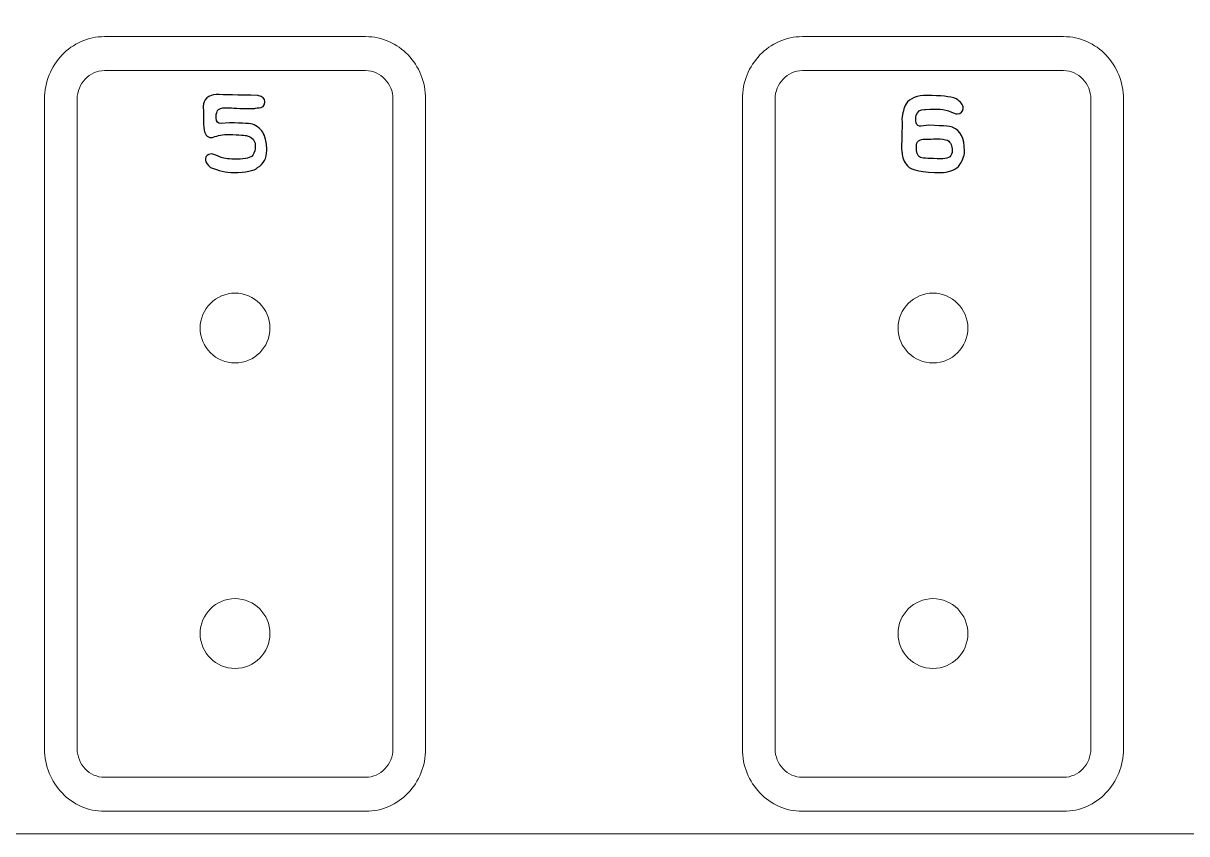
# Model space of a CAD drawing. Header units: centimetres. Extents: x -13.1 to 12.9, y -13 to 13.
# Drawn here: x 0.6 to 5.93, y -13.02 to -9.31 of the extents above; entities that cross this region are included whole.
import ezdxf

# ---------------------------------------------------------------- set-up
doc = ezdxf.new("R2010")
doc.units = ezdxf.units.CM
doc.header["$MEASUREMENT"] = 0
doc.layers.add('Layer 1', color=7, linetype='Continuous')

msp = doc.modelspace()

# ---------------------------------------------------------------- linework, layer by layer
at = {"layer": 'Layer 1', "color": 250, "lineweight": 9}
msp.add_open_spline([(-12.85, 12.98), (-12.85, 12.98), (12.75, 12.98), (12.75, 12.98), (12.75, 12.98), (12.86, 12.98), (12.95, 12.88999), (12.95, 12.78), (12.95, 12.78), (12.95, 12.78), (12.95, -12.82), (12.95, -12.82), (12.95, -12.82), (12.95, -12.93001), (12.86, -13.02), (12.75, -13.02), (12.75, -13.02), (12.75, -13.02), (-12.85, -13.02), (-12.85, -13.02), (-12.85, -13.02), (-12.96, -13.02), (-13.05, -12.93001), (-13.05, -12.82), (-13.05, -12.82), (-13.05, -12.82), (-13.05, 12.78), (-13.05, 12.78), (-13.05, 12.78), (-13.05, 12.88999), (-12.96, 12.98), (-12.85, 12.98)], degree=3, knots=[0, 0, 0, 0, 0.1111111, 0.1111111, 0.1111111, 0.1111111, 0.2222222, 0.2222222, 0.2222222, 0.2222222, 0.3333333, 0.3333333, 0.3333333, 0.3333333, 0.4444444, 0.4444444, 0.4444444, 0.4444444, 0.5555556, 0.5555556, 0.5555556, 0.5555556, 0.6666667, 0.6666667, 0.6666667, 0.6666667, 0.7777778, 0.7777778, 0.7777778, 0.7777778, 1, 1, 1, 1], dxfattribs=at)
at = {"layer": 'Layer 1', "color": 177, "lineweight": 9}
for points in [[(0.97272, -9.36734), (0.97272, -9.36734), (2.17029, -9.36734), (2.17029, -9.36734), (2.17029, -9.36734), (2.24599, -9.36734), (2.31477, -9.39951), (2.36457, -9.45132), (2.36457, -9.45132), (2.41437, -9.50313), (2.44529, -9.57468), (2.44529, -9.65343), (2.44529, -9.65343), (2.44529, -9.65343), (2.44529, -12.63123), (2.44529, -12.63123), (2.44529, -12.63123), (2.44529, -12.70999), (2.41437, -12.78154), (2.36457, -12.83335), (2.36457, -12.83335), (2.31477, -12.88516), (2.24599, -12.91733), (2.17029, -12.91733), (2.17029, -12.91733), (2.17029, -12.91733), (0.97272, -12.91733), (0.97272, -12.91733), (0.97272, -12.91733), (0.89702, -12.91733), (0.82824, -12.88516), (0.77844, -12.83335), (0.77844, -12.83335), (0.72864, -12.78154), (0.69772, -12.70999), (0.69772, -12.63123), (0.69772, -12.63123), (0.69772, -12.63123), (0.69772, -9.65343), (0.69772, -9.65343), (0.69772, -9.65343), (0.69772, -9.57468), (0.72864, -9.50313), (0.77844, -9.45132), (0.77844, -9.45132), (0.82824, -9.39951), (0.89702, -9.36734), (0.97272, -9.36734)], [(4.17262, -9.36734), (4.17262, -9.36734), (5.37019, -9.36734), (5.37019, -9.36734), (5.37019, -9.36734), (5.44589, -9.36734), (5.51467, -9.39951), (5.56447, -9.45132), (5.56447, -9.45132), (5.61427, -9.50313), (5.64519, -9.57468), (5.64519, -9.65343), (5.64519, -9.65343), (5.64519, -9.65343), (5.64519, -12.63123), (5.64519, -12.63123), (5.64519, -12.63123), (5.64519, -12.70999), (5.61427, -12.78154), (5.56447, -12.83335), (5.56447, -12.83335), (5.51467, -12.88516), (5.44589, -12.91733), (5.37019, -12.91733), (5.37019, -12.91733), (5.37019, -12.91733), (4.17262, -12.91733), (4.17262, -12.91733), (4.17262, -12.91733), (4.09692, -12.91733), (4.02814, -12.88516), (3.97834, -12.83335), (3.97834, -12.83335), (3.92854, -12.78154), (3.89762, -12.70999), (3.89762, -12.63123), (3.89762, -12.63123), (3.89762, -12.63123), (3.89762, -9.65343), (3.89762, -9.65343), (3.89762, -9.65343), (3.89762, -9.57468), (3.92854, -9.50313), (3.97834, -9.45132), (3.97834, -9.45132), (4.02814, -9.39951), (4.09692, -9.36734), (4.17262, -9.36734)], [(2.17029, -9.52339), (2.17029, -9.52339), (0.97272, -9.52339), (0.97272, -9.52339), (0.97272, -9.52339), (0.93843, -9.52339), (0.90719, -9.53805), (0.8845, -9.56166), (0.8845, -9.56166), (0.86181, -9.58526), (0.84772, -9.61776), (0.84772, -9.65343), (0.84772, -9.65343), (0.84772, -9.65343), (0.84772, -12.63123), (0.84772, -12.63123), (0.84772, -12.63123), (0.84772, -12.66691), (0.86181, -12.69941), (0.8845, -12.72301), (0.8845, -12.72301), (0.90719, -12.74662), (0.93843, -12.76128), (0.97272, -12.76128), (0.97272, -12.76128), (0.97272, -12.76128), (2.17029, -12.76128), (2.17029, -12.76128), (2.17029, -12.76128), (2.20458, -12.76128), (2.23582, -12.74662), (2.25851, -12.72301), (2.25851, -12.72301), (2.2812, -12.69941), (2.29529, -12.66691), (2.29529, -12.63123), (2.29529, -12.63123), (2.29529, -12.63123), (2.29529, -9.65343), (2.29529, -9.65343), (2.29529, -9.65343), (2.29529, -9.61776), (2.2812, -9.58526), (2.25851, -9.56166), (2.25851, -9.56166), (2.23582, -9.53805), (2.20458, -9.52339), (2.17029, -9.52339)], [(5.37019, -9.52339), (5.37019, -9.52339), (4.17262, -9.52339), (4.17262, -9.52339), (4.17262, -9.52339), (4.13833, -9.52339), (4.10709, -9.53805), (4.0844, -9.56166), (4.0844, -9.56166), (4.06171, -9.58526), (4.04762, -9.61776), (4.04762, -9.65343), (4.04762, -9.65343), (4.04762, -9.65343), (4.04762, -12.63123), (4.04762, -12.63123), (4.04762, -12.63123), (4.04762, -12.66691), (4.06171, -12.69941), (4.0844, -12.72301), (4.0844, -12.72301), (4.10709, -12.74662), (4.13833, -12.76128), (4.17262, -12.76128), (4.17262, -12.76128), (4.17262, -12.76128), (5.37019, -12.76128), (5.37019, -12.76128), (5.37019, -12.76128), (5.40448, -12.76128), (5.43572, -12.74662), (5.45841, -12.72301), (5.45841, -12.72301), (5.4811, -12.69941), (5.49519, -12.66691), (5.49519, -12.63123), (5.49519, -12.63123), (5.49519, -12.63123), (5.49519, -9.65343), (5.49519, -9.65343), (5.49519, -9.65343), (5.49519, -9.61776), (5.4811, -9.58526), (5.45841, -9.56166), (5.45841, -9.56166), (5.43572, -9.53805), (5.40448, -9.52339), (5.37019, -9.52339)]]:
    msp.add_open_spline(points, degree=3, knots=[0, 0, 0, 0, 0.0769231, 0.0769231, 0.0769231, 0.0769231, 0.1538462, 0.1538462, 0.1538462, 0.1538462, 0.2307692, 0.2307692, 0.2307692, 0.2307692, 0.3076923, 0.3076923, 0.3076923, 0.3076923, 0.3846154, 0.3846154, 0.3846154, 0.3846154, 0.4615385, 0.4615385, 0.4615385, 0.4615385, 0.5384615, 0.5384615, 0.5384615, 0.5384615, 0.6153846, 0.6153846, 0.6153846, 0.6153846, 0.6923077, 0.6923077, 0.6923077, 0.6923077, 0.7692308, 0.7692308, 0.7692308, 0.7692308, 0.8461538, 0.8461538, 0.8461538, 0.8461538, 1, 1, 1, 1], dxfattribs=at)
at = {"layer": 'Layer 1', "color": 177}
for points, knots in [([(1.48448, -9.63267), (1.52051, -9.63399), (1.58457, -9.6353), (1.67657, -9.63681), (1.67657, -9.63681), (1.69812, -9.64198), (1.70884, -9.6513), (1.70884, -9.66494), (1.70884, -9.66494), (1.70884, -9.66494), (1.70884, -9.66992), (1.70884, -9.66992), (1.70884, -9.66992), (1.70574, -9.68535), (1.69661, -9.69306), (1.68156, -9.69306), (1.68156, -9.69306), (1.66754, -9.69523), (1.66039, -9.69636), (1.66002, -9.69636), (1.66002, -9.69636), (1.64976, -9.69636), (1.62747, -9.69626), (1.59304, -9.69607), (1.59304, -9.69607), (1.55447, -9.694), (1.52869, -9.69306), (1.51562, -9.69306), (1.51562, -9.69306), (1.49821, -9.69767), (1.48946, -9.70398), (1.48946, -9.71207), (1.48946, -9.71207), (1.48674, -9.71611), (1.48533, -9.72213), (1.48533, -9.73022), (1.48533, -9.73022), (1.48533, -9.73022), (1.48533, -9.74048), (1.48533, -9.74048), (1.48533, -9.74048), (1.48533, -9.7575), (1.49276, -9.76606), (1.50762, -9.76606), (1.50762, -9.76606), (1.50762, -9.76606), (1.54675, -9.76305), (1.54675, -9.76305), (1.54675, -9.76305), (1.60762, -9.76305), (1.64478, -9.76569), (1.65842, -9.77105), (1.65842, -9.77105), (1.68212, -9.78403), (1.69793, -9.80031), (1.70583, -9.81978), (1.70583, -9.81978), (1.71317, -9.84348), (1.71684, -9.86427), (1.71684, -9.88205), (1.71684, -9.88205), (1.71684, -9.88205), (1.71684, -9.8893), (1.71684, -9.8893), (1.71684, -9.8893), (1.71684, -9.92476), (1.70291, -9.95082), (1.67516, -9.96757), (1.67516, -9.96757), (1.65795, -9.98243), (1.62116, -9.98986), (1.565, -9.98986), (1.565, -9.98986), (1.53039, -9.98986), (1.49511, -9.98215), (1.45917, -9.96672), (1.45917, -9.96672), (1.44384, -9.95496), (1.43622, -9.94367), (1.43622, -9.93285), (1.43622, -9.93285), (1.43622, -9.93285), (1.43622, -9.92674), (1.43622, -9.92674), (1.43622, -9.92674), (1.43622, -9.9146), (1.44563, -9.90727), (1.46435, -9.90473), (1.46435, -9.90473), (1.4699, -9.90473), (1.48429, -9.91037), (1.50762, -9.92175), (1.50762, -9.92175), (1.52305, -9.92636), (1.54722, -9.92871), (1.58015, -9.92871), (1.58015, -9.92871), (1.58015, -9.92871), (1.581, -9.92871), (1.581, -9.92871), (1.581, -9.92871), (1.62022, -9.92871), (1.6444, -9.9226), (1.65343, -9.91046), (1.65343, -9.91046), (1.66077, -9.89729), (1.66444, -9.88488), (1.66444, -9.87331), (1.66444, -9.87331), (1.66444, -9.87331), (1.66444, -9.86305), (1.66444, -9.86305), (1.66444, -9.86305), (1.66284, -9.84301), (1.65061, -9.82919), (1.62784, -9.82147), (1.62784, -9.82147), (1.61919, -9.8194), (1.59134, -9.81743), (1.54431, -9.81545), (1.54431, -9.81545), (1.51656, -9.81545), (1.49219, -9.81987), (1.47121, -9.8289), (1.47121, -9.8289), (1.46962, -9.8289), (1.46698, -9.82928), (1.46331, -9.83003), (1.46331, -9.83003), (1.44328, -9.83003), (1.43152, -9.81489), (1.42804, -9.7845), (1.42804, -9.7845), (1.42672, -9.74151), (1.42606, -9.70877), (1.42606, -9.6861), (1.42606, -9.6861), (1.42606, -9.67237), (1.43142, -9.65957), (1.44205, -9.64782), (1.44205, -9.64782), (1.45362, -9.63775), (1.46773, -9.63267), (1.48448, -9.63267)], [0, 0, 0, 0, 0.027027, 0.027027, 0.027027, 0.027027, 0.0540541, 0.0540541, 0.0540541, 0.0540541, 0.0810811, 0.0810811, 0.0810811, 0.0810811, 0.1081081, 0.1081081, 0.1081081, 0.1081081, 0.1351351, 0.1351351, 0.1351351, 0.1351351, 0.1621622, 0.1621622, 0.1621622, 0.1621622, 0.1891892, 0.1891892, 0.1891892, 0.1891892, 0.2162162, 0.2162162, 0.2162162, 0.2162162, 0.2432432, 0.2432432, 0.2432432, 0.2432432, 0.2702703, 0.2702703, 0.2702703, 0.2702703, 0.2972973, 0.2972973, 0.2972973, 0.2972973, 0.3243243, 0.3243243, 0.3243243, 0.3243243, 0.3513514, 0.3513514, 0.3513514, 0.3513514, 0.3783784, 0.3783784, 0.3783784, 0.3783784, 0.4054054, 0.4054054, 0.4054054, 0.4054054, 0.4324324, 0.4324324, 0.4324324, 0.4324324, 0.4594595, 0.4594595, 0.4594595, 0.4594595, 0.4864865, 0.4864865, 0.4864865, 0.4864865, 0.5135135, 0.5135135, 0.5135135, 0.5135135, 0.5405405, 0.5405405, 0.5405405, 0.5405405, 0.5675676, 0.5675676, 0.5675676, 0.5675676, 0.5945946, 0.5945946, 0.5945946, 0.5945946, 0.6216216, 0.6216216, 0.6216216, 0.6216216, 0.6486486, 0.6486486, 0.6486486, 0.6486486, 0.6756757, 0.6756757, 0.6756757, 0.6756757, 0.7027027, 0.7027027, 0.7027027, 0.7027027, 0.7297297, 0.7297297, 0.7297297, 0.7297297, 0.7567568, 0.7567568, 0.7567568, 0.7567568, 0.7837838, 0.7837838, 0.7837838, 0.7837838, 0.8108108, 0.8108108, 0.8108108, 0.8108108, 0.8378378, 0.8378378, 0.8378378, 0.8378378, 0.8648649, 0.8648649, 0.8648649, 0.8648649, 0.8918919, 0.8918919, 0.8918919, 0.8918919, 0.9189189, 0.9189189, 0.9189189, 0.9189189, 0.9459459, 0.9459459, 0.9459459, 0.9459459, 1, 1, 1, 1]), ([(4.74581, -9.63709), (4.80677, -9.63709), (4.85061, -9.64208), (4.87723, -9.65195), (4.87723, -9.65195), (4.89896, -9.66597), (4.90978, -9.68046), (4.90978, -9.69551), (4.90978, -9.69551), (4.90978, -9.71094), (4.90056, -9.71978), (4.88221, -9.72194), (4.88221, -9.72194), (4.87685, -9.72194), (4.86378, -9.71715), (4.8428, -9.70736), (4.8428, -9.70736), (4.82549, -9.702), (4.80837, -9.69937), (4.79125, -9.69937), (4.79125, -9.69937), (4.79125, -9.69937), (4.78739, -9.69937), (4.78739, -9.69937), (4.78739, -9.69937), (4.7841, -9.69937), (4.76726, -9.70003), (4.73697, -9.70134), (4.73697, -9.70134), (4.73697, -9.70134), (4.73198, -9.70134), (4.73198, -9.70134), (4.73198, -9.70134), (4.71251, -9.70134), (4.7, -9.71018), (4.69454, -9.72806), (4.69454, -9.72806), (4.69322, -9.73427), (4.69257, -9.73925), (4.69257, -9.74292), (4.69257, -9.74292), (4.69257, -9.74292), (4.69257, -9.75261), (4.69257, -9.75261), (4.69257, -9.75261), (4.69257, -9.7671), (4.69849, -9.77538), (4.71025, -9.77735), (4.71025, -9.77735), (4.71025, -9.77735), (4.71627, -9.77735), (4.71627, -9.77735), (4.71627, -9.77735), (4.71627, -9.77735), (4.75183, -9.7735), (4.75183, -9.7735), (4.75183, -9.7735), (4.82549, -9.77613), (4.86237, -9.77942), (4.86237, -9.78347), (4.86237, -9.78347), (4.89802, -9.79626), (4.9158, -9.8321), (4.9158, -9.8909), (4.9158, -9.8909), (4.9158, -9.8909), (4.9158, -9.89391), (4.9158, -9.89391), (4.9158, -9.89391), (4.9158, -9.9147), (4.90667, -9.93774), (4.88823, -9.96314), (4.88823, -9.96314), (4.86848, -9.98092), (4.84167, -9.98986), (4.80809, -9.98986), (4.80809, -9.98986), (4.72304, -9.98986), (4.67196, -9.9797), (4.65484, -9.95929), (4.65484, -9.95929), (4.63847, -9.94075), (4.63029, -9.921), (4.63029, -9.90002), (4.63029, -9.90002), (4.62831, -9.89447), (4.62728, -9.88685), (4.62728, -9.87716), (4.62728, -9.87716), (4.62728, -9.87716), (4.62728, -9.87434), (4.62728, -9.87434), (4.62728, -9.87434), (4.62728, -9.87161), (4.62794, -9.85571), (4.62926, -9.82674), (4.62926, -9.82674), (4.62926, -9.82674), (4.62926, -9.81206), (4.62926, -9.81206), (4.62926, -9.81206), (4.62926, -9.7956), (4.62954, -9.77905), (4.63029, -9.76249), (4.63029, -9.76249), (4.62954, -9.75769), (4.62926, -9.75148), (4.62926, -9.74377), (4.62926, -9.74377), (4.63142, -9.71799), (4.63763, -9.69532), (4.64798, -9.67566), (4.64798, -9.67566), (4.66557, -9.64998), (4.69821, -9.63709), (4.74581, -9.63709)], [0, 0, 0, 0, 0.0333333, 0.0333333, 0.0333333, 0.0333333, 0.0666667, 0.0666667, 0.0666667, 0.0666667, 0.1, 0.1, 0.1, 0.1, 0.1333333, 0.1333333, 0.1333333, 0.1333333, 0.1666667, 0.1666667, 0.1666667, 0.1666667, 0.2, 0.2, 0.2, 0.2, 0.2333333, 0.2333333, 0.2333333, 0.2333333, 0.2666667, 0.2666667, 0.2666667, 0.2666667, 0.3, 0.3, 0.3, 0.3, 0.3333333, 0.3333333, 0.3333333, 0.3333333, 0.3666667, 0.3666667, 0.3666667, 0.3666667, 0.4, 0.4, 0.4, 0.4, 0.4333333, 0.4333333, 0.4333333, 0.4333333, 0.4666667, 0.4666667, 0.4666667, 0.4666667, 0.5, 0.5, 0.5, 0.5, 0.5333333, 0.5333333, 0.5333333, 0.5333333, 0.5666667, 0.5666667, 0.5666667, 0.5666667, 0.6, 0.6, 0.6, 0.6, 0.6333333, 0.6333333, 0.6333333, 0.6333333, 0.6666667, 0.6666667, 0.6666667, 0.6666667, 0.7, 0.7, 0.7, 0.7, 0.7333333, 0.7333333, 0.7333333, 0.7333333, 0.7666667, 0.7666667, 0.7666667, 0.7666667, 0.8, 0.8, 0.8, 0.8, 0.8333333, 0.8333333, 0.8333333, 0.8333333, 0.8666667, 0.8666667, 0.8666667, 0.8666667, 0.9, 0.9, 0.9, 0.9, 0.9333333, 0.9333333, 0.9333333, 0.9333333, 1, 1, 1, 1]), ([(4.75183, -9.83775), (4.74355, -9.83699), (4.73866, -9.83662), (4.73697, -9.83662), (4.73697, -9.83662), (4.70922, -9.83662), (4.69539, -9.84819), (4.69539, -9.87133), (4.69539, -9.87133), (4.69539, -9.87133), (4.69539, -9.87218), (4.69539, -9.87218), (4.69539, -9.87218), (4.69539, -9.89701), (4.70028, -9.91253), (4.71025, -9.91874), (4.71025, -9.91874), (4.71853, -9.9241), (4.74525, -9.92674), (4.7904, -9.92674), (4.7904, -9.92674), (4.7904, -9.92674), (4.81608, -9.92674), (4.81608, -9.92674), (4.81608, -9.92674), (4.84506, -9.92674), (4.85964, -9.91451), (4.85964, -9.89005), (4.85964, -9.89005), (4.85964, -9.86728), (4.85268, -9.85148), (4.83866, -9.84264), (4.83866, -9.84264), (4.82577, -9.83812), (4.80997, -9.83577), (4.79125, -9.83577), (4.79125, -9.83577), (4.78062, -9.83577), (4.76745, -9.83643), (4.75183, -9.83775)], [0, 0, 0, 0, 0.0909091, 0.0909091, 0.0909091, 0.0909091, 0.1818182, 0.1818182, 0.1818182, 0.1818182, 0.2727273, 0.2727273, 0.2727273, 0.2727273, 0.3636364, 0.3636364, 0.3636364, 0.3636364, 0.4545455, 0.4545455, 0.4545455, 0.4545455, 0.5454545, 0.5454545, 0.5454545, 0.5454545, 0.6363636, 0.6363636, 0.6363636, 0.6363636, 0.7272727, 0.7272727, 0.7272727, 0.7272727, 0.8181818, 0.8181818, 0.8181818, 0.8181818, 1, 1, 1, 1])]:
    msp.add_open_spline(points, degree=3, knots=knots, dxfattribs=at)
at = {"layer": 'Layer 1', "color": 242, "lineweight": 9}
for points in [[(1.41152, -10.70287), (1.41152, -10.61451), (1.48315, -10.54287), (1.57151, -10.54287), (1.57151, -10.54287), (1.65988, -10.54287), (1.73151, -10.61451), (1.73151, -10.70287), (1.73151, -10.70287), (1.73152, -10.79123), (1.65988, -10.86287), (1.57152, -10.86287), (1.57152, -10.86287), (1.48315, -10.86287), (1.41152, -10.79124), (1.41152, -10.70287)], [(4.61142, -10.70287), (4.61142, -10.61451), (4.68305, -10.54287), (4.77141, -10.54287), (4.77141, -10.54287), (4.85978, -10.54287), (4.93141, -10.61451), (4.93141, -10.70287), (4.93141, -10.70287), (4.93142, -10.79123), (4.85978, -10.86287), (4.77142, -10.86287), (4.77142, -10.86287), (4.68305, -10.86287), (4.61142, -10.79124), (4.61142, -10.70287)], [(1.41146, -12.10289), (1.41146, -12.01453), (1.48309, -11.94289), (1.57145, -11.94289), (1.57145, -11.94289), (1.65982, -11.94289), (1.73145, -12.01453), (1.73145, -12.10289), (1.73145, -12.10289), (1.73146, -12.19125), (1.65982, -12.26289), (1.57146, -12.26289), (1.57146, -12.26289), (1.48309, -12.26289), (1.41146, -12.19126), (1.41146, -12.10289)], [(4.61154, -12.10289), (4.61154, -12.01453), (4.68317, -11.94289), (4.77153, -11.94289), (4.77153, -11.94289), (4.8599, -11.94289), (4.93153, -12.01453), (4.93153, -12.10289), (4.93153, -12.10289), (4.93154, -12.19125), (4.8599, -12.26289), (4.77154, -12.26289), (4.77154, -12.26289), (4.68317, -12.26289), (4.61154, -12.19126), (4.61154, -12.10289)]]:
    msp.add_open_spline(points, degree=3, knots=[0, 0, 0, 0, 0.2, 0.2, 0.2, 0.2, 0.4, 0.4, 0.4, 0.4, 0.6, 0.6, 0.6, 0.6, 1, 1, 1, 1], dxfattribs=at)

doc.saveas('drawing.dxf')
